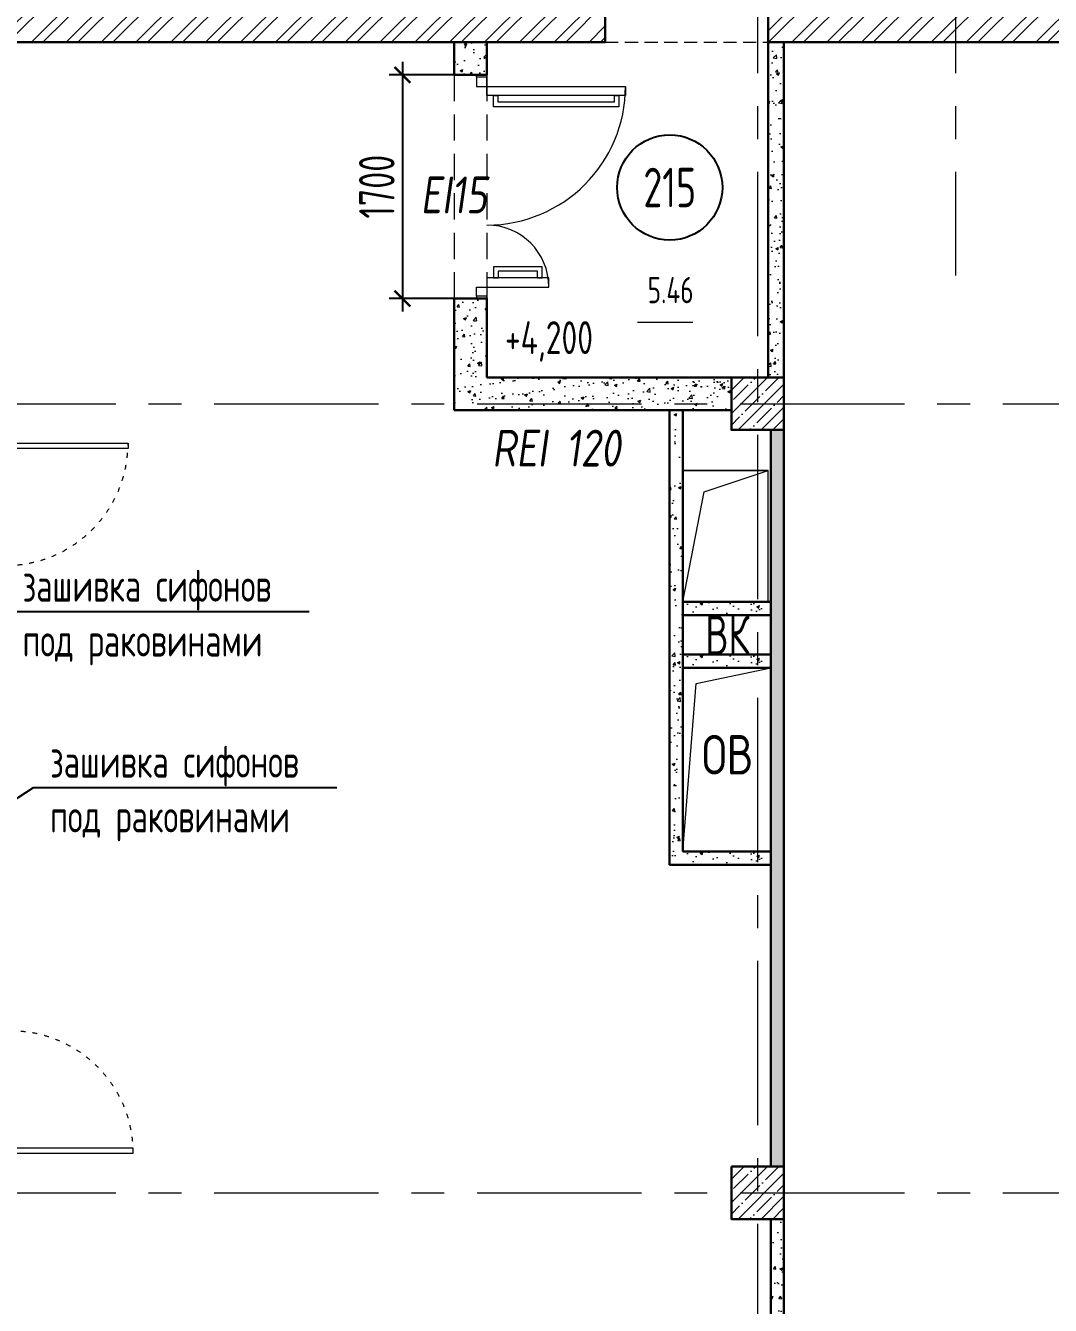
# Model space of a CAD drawing. Header units: millimetres. Extents: x -354900 to 8840672, y 0 to 292181.
# Drawn here: x -52865 to -45068, y 117744 to 127476 of the extents above; entities that cross this region are included whole.
import ezdxf
from ezdxf import colors
from ezdxf.entities.mleader import LeaderData, LeaderLine
from ezdxf.enums import TextEntityAlignment as Align
from ezdxf.math import Vec2, Vec3

# ---------------------------------------------------------------- set-up
doc = ezdxf.new("R2010")
doc.units = ezdxf.units.MM
doc.header["$MEASUREMENT"] = 0
for name, pattern in [('ACAD_ISO03W100', [30, 12, -18]), ('ADSK_Штриховая_ш2 п1', [3, 2, -1]), ('CENTER', [2, 1.25, -0.25, 0.25, -0.25]), ('HIDDEN', [6, 4, -2])]:
    doc.linetypes.add(name, pattern=pattern)
doc.layers.get('0').update_dxf_attribs({"color": 250, "lineweight": 9})
for name, color, linetype, lineweight in [('АР_Выноски АПР', 7, 'Continuous', 5), ('АР_Двери', 5, 'Continuous', 18), ('АР_Колонны', 5, 'Continuous', 30), ('АР_Колонны Штрих', 250, 'Continuous', 5), ('АР_Маркер экспликации', 239, 'Continuous', 13), ('АР_Номер помещения', 1, 'Continuous', 25), ('АР_Оси', 193, 'Continuous', 9), ('АР_Отметки', 250, 'Continuous', 15), ('АР_Перегородки газоблок', 165, 'Continuous', 30), ('АР_Перегородки газоблок_Штрих', 165, 'Continuous', 5), ('АР_Помещения_площадь', 19, 'Continuous', 9), ('АР_Размеры дверей', 15, 'Continuous', 0), ('АР_Сущ Несущая стена', 202, 'Continuous', 30), ('АР_тонкая линия', 250, 'Continuous', 0), ('АР_Штриховка кирпич', 250, 'Continuous', 9), ('перекр 0.3', 181, 'Continuous', 30), ('Эвакуация', 7, 'Continuous', 9)]:
    doc.layers.add(name, color=color, linetype=linetype, lineweight=lineweight)
doc.layers.add('АР_Отверстия', color=251, linetype='Continuous')
doc.layers.add('АР_ПБ_Двери', color=7, linetype='Continuous', lineweight=15, true_color=0xdb0000)
doc.styles.add('ICOCPEUR', font='isocpeur.ttf')
doc.styles.add('ISOCPEUR', font='isocpeur.ttf', dxfattribs={"width": 0.7})
doc.styles.get("Standard").update_dxf_attribs({"font": 'isocpeur.ttf'})
doc.styles.add('Архитект', font='isocpeur.ttf', dxfattribs={"width": 0.8, "oblique": 8})
doc.dimstyles.new('R_100', dxfattribs={"dimtxt": 270, "dimasz": 120, "dimexe": 100, "dimexo": 0, "dimgap": 60, "dimtad": 1, "dimdec": 0, "dimrnd": 5, "dimzin": 0, "dimdsep": 46, "dimtxsty": 'ISOCPEUR', "dimblk": 'ARCHTICK', "dimcen": 0, "dimdle": 100, "dimclrd": 256, "dimclre": 256, "dimclrt": 256, "dimadec": 0, "dimazin": 0, "dimtfac": 2, "dimtdec": 0, "dimtofl": 0, "dimtmove": 1, "dimatfit": 3, "dimfxl": 1, "dimtvp": 3, "dimtolj": 1, "dimtzin": 0, "dimarcsym": 0})
pattern_1 = [(50, (0, 0), (215.17805, -18.82564), [22.5, -247.5]), (355, (0, 0), (-41.6254, 225.65764), [18, -198]), (100.45144, (17.93, -1.57), (173.55265, 206.832), [19.12206, -210.34263]), (46.1842, (0, 60), (320.1724, -49.6558), [33.75, -371.25]), (96.63564, (26.68, 55.86), (280.3986, 292.2356), [28.6831, -315.5141]), (351.18416, (0, 60), (280.3986, 292.2356), [27, -297]), (21, (30, 45), (179.07212, -120.78567), [22.5, -247.5]), (326, (30, 45), (72.9946, 217.545), [18, -198]), (71.45144, (44.92, 34.93), (252.0667, 96.75935), [19.12206, -210.34263]), (37.5, (0, 0), (3.647957, 99.868156), [0, -195.6, 0, -201, 0, -198.75]), (7.5, (0, 0), (78.92086, 118.32351), [0, -114.6, 0, -191.1, 0, -75.75]), (327.5, (-66.9, 0), (160.14673, -6.76646), [0, -75, 0, -234, 0, -310.5]), (317.5, (-96.9, 0), (174.95585, 30.0315), [0, -97.5, 0, -155.4, 0, -220.5])]

# ---------------------------------------------------------------- blocks, each defined once
blk = doc.blocks.new('*U498')
for points in [[(0, 0), (0, -80), (55, -80), (55, 0), (0, 0)], [(55, -80), (55, 0), (115, 0), (115, -40), (100, -40), (100, -80), (55, -80)], [(1075, -80), (1075, 0), (1015, 0), (1015, -40), (1030, -40), (1030, -80), (1075, -80)], [(1130, 0), (1130, -80), (1075, -80), (1075, 0), (1130, 0)]]:
    blk.add_lwpolyline(points)
blk.add_lwpolyline([(100, -80), (100, -1010), (140, -1010), (140, -80)], close=True)
at = {"linetype": 'ACAD_ISO03W100', "ltscale": 3}
blk.add_arc((100, -80), 930, 270, 0, dxfattribs=at)
blk = doc.blocks.new('*U453')
for points in [[(-55, -80), (-55, 0), (-115, 0), (-115, -40), (-100, -40), (-100, -80), (-55, -80)], [(0, 0), (0, -80), (-55, -80), (-55, 0), (0, 0)], [(-1130, 0), (-1130, -80), (-1075, -80), (-1075, 0), (-1130, 0)], [(-1075, -80), (-1075, 0), (-1015, 0), (-1015, -40), (-1030, -40), (-1030, -80), (-1075, -80)]]:
    blk.add_lwpolyline(points)
blk.add_lwpolyline([(-100, -80), (-100, -1010), (-140, -1010), (-140, -80)], close=True)
at = {"linetype": 'ACAD_ISO03W100', "ltscale": 3}
blk.add_arc((-100, -80), 930, 180, 270, dxfattribs=at)
blk = doc.blocks.new('*U27')
at = {"layer": 'АР_Номер помещения', "color": 7}
blk.add_circle((-18458.7, 2940.5), 400, dxfattribs=at)
at = {"layer": 'АР_Помещения_площадь', "color": 7}
blk.add_line((-18282.3, 1913.9), (-18704.7, 1913.9), dxfattribs=at)
at = {"color": 7, "style": 'ISOCPEUR', "width": 0.7, "flags": 1}
blk.add_attdef('КАТЕГОРИЯ', (-499.2, -2092.2), '', height=250, dxfattribs=at)
at = {"layer": 'АР_Номер помещения', "color": 7, "style": 'ISOCPEUR', "width": 0.7}
blk.add_attdef('НОМЕР_ПОМЕЩЕНИЯ', text='', height=300, dxfattribs=at).set_placement((-18458.7, 2940.5), align=Align.MIDDLE_CENTER)
at = {"layer": 'АР_Помещения_площадь', "color": 7, "style": 'ISOCPEUR', "width": 0.7}
blk.add_attdef('ПЛОЩАДЬ_ПОМЕЩЕНИЯ', text='', height=200, dxfattribs=at).set_placement((-18277.5, 2160.4), align=Align.MIDDLE_RIGHT)
at = {"layer": 'АР_Помещения_площадь', "color": 7, "lineweight": 30, "width": 0.7, "flags": 104}
blk.add_attdef('ИМЯ_ПОМЕЩЕНИЯ', text='', height=100, dxfattribs=at).set_placement((129.6, 1300.5), align=Align.MIDDLE_CENTER)
blk = doc.blocks.new('_ArchTick')
at = {"color": 0, "linetype": 'ByBlock', "const_width": 0.15}
blk.add_lwpolyline([(-0.5, -0.5), (0.5, 0.5)], dxfattribs=at)
blk = doc.blocks.new('*D229')
at = {"layer": 'АР_Размеры дверей', "lineweight": -2, "ltscale": 100, "transparency": 16777216}
for p, q in [((-49998.1, 127200.7), (-49998.1, 125300.7)), ((-49475.8, 127100.7), (-50098.1, 127100.7)), ((-49475.8, 125400.7), (-50098.1, 125400.7))]:
    blk.add_line(p, q, dxfattribs=at)
at = {"layer": 'АР_Размеры дверей', "lineweight": -2, "ltscale": 100, "transparency": 16777216, "xscale": 120, "yscale": 120, "zscale": 120}
for p, rotation in [((-49998.1, 127100.7), 90), ((-49998.1, 125400.7), 270)]:
    blk.add_blockref('_ArchTick', p, dxfattribs=dict(at, rotation=rotation))
at = {"layer": 'АР_Размеры дверей', "ltscale": 100, "transparency": 16777216, "insert": (-50193.1, 126250.7), "char_height": 270, "attachment_point": 5, "rotation": 90, "style": 'ISOCPEUR'}
blk.add_mtext('\\A1;1700', dxfattribs=at)
blk = doc.blocks.new('_DotSmall')
at = {"color": 0, "linetype": 'ByBlock', "const_width": 0.5}
blk.add_lwpolyline([(-0.0625, 0, 1), (0.0625, 0, 1)], format="xyb", close=True, dxfattribs=at)
blk = doc.blocks.new('1700-2')
for points in [[(80, 1600), (0, 1600), (0, 1583), (80, 1583), (80, 1600)], [(0, 1583), (80, 1583), (80, 1513), (50, 1513), (50, 1513), (0, 1513), (0, 1583)], [(-385.9, 1443.1), (-420.9, 1443.1), (-420.9, 1358.3), (-50, 1358.3), (-50, 1443.1), (-85, 1443.1)], [(-385.9, 1443.1), (-385.9, 1393.3), (-85, 1393.3), (-85, 1443.1)], [(-969.5, 56.9), (-1004.5, 56.9), (-1004.5, 141.7), (-50, 141.7), (-50, 56.9), (-85, 56.9)], [(-969.5, 56.9), (-969.5, 106.7), (-85, 106.7), (-85, 56.9)], [(0, -83), (80, -83), (80, -13), (50, -13), (50, -13), (0, -13), (0, -83)], [(80, -100), (0, -100), (0, -83), (80, -83), (80, -100)]]:
    blk.add_lwpolyline(points)
for points in [[(-471.3, 1443.1), (0, 1443.1), (0, 1513), (-471.3, 1513)], [(0, -13), (-1054.7, -13), (-1054.7, 56.9), (0, 56.9)]]:
    blk.add_lwpolyline(points, close=True)
for centre, radius, start, end in [((0, 1513), 471.3, 180, 270), ((0, -13), 1054.7, 90, 180)]:
    blk.add_arc(centre, radius, start, end)

msp = doc.modelspace()

# ---------------------------------------------------------------- hatches: boundary and pattern name
at = {"layer": 'АР_Колонны Штрих', "ltscale": 100}
h = msp.add_hatch(dxfattribs=at)
h.set_pattern_fill('ANSI35', color=256, scale=500)
h.set_pattern_definition([(45, (-1004547.86, 164672.16), (-88.388348, 88.388348), []), (45, (-1004459.47, 164672.16), (-88.388348, 88.388348), [156.25, -31.25, 0, -31.25])])
h.paths.add_polyline_path([(-47095.8, 124800.7), (-47495.8, 124800.7), (-47495.8, 124400.7), (-47095.8, 124400.7)])
h = msp.add_hatch(dxfattribs=at)
h.set_pattern_fill('ANSI35', color=256, scale=500)
h.set_pattern_definition([(45, (-1004547.86, 158672.16), (-88.388348, 88.388348), []), (45, (-1004459.47, 158672.16), (-88.388348, 88.388348), [156.25, -31.25, 0, -31.25])])
h.paths.add_polyline_path([(-47095.8, 118800.7), (-47495.8, 118800.7), (-47495.8, 118400.7), (-47095.8, 118400.7)])
at = {"layer": 'АР_Перегородки газоблок_Штрих', "ltscale": 100}
h = msp.add_hatch(dxfattribs=at)
h.set_pattern_fill('AR-CONC', color=256, scale=30)
h.set_pattern_definition(pattern_1)
h.paths.add_polyline_path([(-49356, 127350.7), (-49605.8, 127350.7), (-49605.8, 127341.2), (-49356, 127350.7), (-49355.8, 127100.7), (-49356, 127350.7), (-49605.8, 127341.2), (-49605.8, 127100.7), (-49355.8, 127100.7)])
h = msp.add_hatch(dxfattribs=at)
h.set_pattern_fill('AR-CONC', color=256, scale=30)
h.set_pattern_definition(pattern_1)
h.paths.add_polyline_path([(-47096, 127350.7), (-47216, 127350.7), (-47216, 127350.7), (-47096, 127350.7), (-47096, 125498.9), (-47096, 127350.7), (-47216, 127350.7), (-47215.8, 124800.7), (-47095.8, 124800.7)])
h = msp.add_hatch(dxfattribs=at)
h.set_pattern_fill('AR-CONC', color=256, scale=30)
h.set_pattern_definition(pattern_1)
h.paths.add_polyline_path([(-49356, 125400.7), (-49476, 125400.7), (-49605.8, 125400.7), (-49356, 125400.7), (-49355.8, 125150.7), (-49356, 125400.7), (-49605.8, 125400.7), (-49605.8, 124550.7), (-47495.8, 124550.7), (-47495.8, 124800.7), (-49355.8, 124800.7)])
h = msp.add_hatch(dxfattribs=at)
h.set_pattern_fill('AR-CONC', color=256, scale=30)
h.set_pattern_definition([(50, (-135218.16, 1046.35), (215.17805, -18.82564), [22.5, -247.5]), (355, (-135218.16, 1046.35), (-41.6254, 225.65764), [18, -198]), (100.45144, (-135200.22, 1044.78), (173.55265, 206.832), [19.12206, -210.34263]), (46.1842, (-135218.16, 1106.35), (320.1724, -49.6558), [33.75, -371.25]), (96.63564, (-135191.47, 1102.2), (280.3986, 292.2356), [28.6831, -315.5141]), (351.18416, (-135218.16, 1106.35), (280.3986, 292.2356), [27, -297]), (21, (-135188.16, 1091.35), (179.07212, -120.78567), [22.5, -247.5]), (326, (-135188.16, 1091.35), (72.9946, 217.545), [18, -198]), (71.45144, (-135173.23, 1081.28), (252.0667, 96.75935), [19.12206, -210.34263]), (37.5, (-135218.156, 1046.35), (3.647957, 99.868156), [0, -195.6, 0, -201, 0, -198.75]), (7.5, (-135218.16, 1046.35), (78.92086, 118.32351), [0, -114.6, 0, -191.1, 0, -75.75]), (327.5, (-135285.06, 1046.35), (160.14673, -6.76646), [0, -75, 0, -234, 0, -310.5]), (317.5, (-135315.06, 1046.35), (174.95585, 30.0315), [0, -97.5, 0, -155.4, 0, -220.5])])
h.paths.add_polyline_path([(-47495.8, 124800.7), (-47865.8, 124800.7), (-47865.8, 124680.7), (-47495.8, 124680.7)])
h = msp.add_hatch(dxfattribs=at)
h.set_pattern_fill('AR-CONC', color=256, scale=30)
h.set_pattern_definition([(50, (-134938.22, -2539.68), (215.17805, -18.82564), [22.5, -247.5]), (355, (-134938.22, -2539.68), (-41.6254, 225.65764), [18, -198]), (100.45144, (-134920.3, -2541.25), (173.55265, 206.832), [19.12206, -210.34263]), (46.1842, (-134938.22, -2479.68), (320.1724, -49.6558), [33.75, -371.25]), (96.63564, (-134911.54, -2483.82), (280.3986, 292.2356), [28.6831, -315.5141]), (351.18416, (-134938.22, -2479.68), (280.3986, 292.2356), [27, -297]), (21, (-134908.22, -2494.68), (179.07212, -120.78567), [22.5, -247.5]), (326, (-134908.22, -2494.68), (72.9946, 217.545), [18, -198]), (71.45144, (-134893.3, -2504.75), (252.0667, 96.75935), [19.12206, -210.34263]), (37.5, (-134938.22, -2539.68), (3.647957, 99.868156), [0, -195.6, 0, -201, 0, -198.75]), (7.5, (-134938.22, -2539.68), (78.92086, 118.32351), [0, -114.6, 0, -191.1, 0, -75.75]), (327.5, (-135005.12, -2539.68), (160.14673, -6.76646), [0, -75, 0, -234, 0, -310.5]), (317.5, (-135035.12, -2539.68), (174.95585, 30.0315), [0, -97.5, 0, -155.4, 0, -220.5])])
h.paths.add_polyline_path([(-47215.8, 121194.6), (-47865.8, 121194.6), (-47865.8, 124550.7), (-47965.8, 124550.7), (-47965.8, 121094.6), (-47215.8, 121094.6)])
h = msp.add_hatch(dxfattribs=at)
h.set_pattern_fill('AR-CONC', color=256, scale=30)
h.set_pattern_definition([(50, (5880, 1130), (215.17805, -18.82564), [22.5, -247.5]), (355, (5880, 1130), (-41.6254, 225.65764), [18, -198]), (100.45144, (5897.93, 1128.43), (173.55265, 206.832), [19.12206, -210.34263]), (46.1842, (5880, 1190), (320.1724, -49.6558), [33.75, -371.25]), (96.63564, (5906.68, 1185.86), (280.3986, 292.2356), [28.6831, -315.5141]), (351.18416, (5880, 1190), (280.3986, 292.2356), [27, -297]), (21, (5910, 1175), (179.07212, -120.78567), [22.5, -247.5]), (326, (5910, 1175), (72.9946, 217.545), [18, -198]), (71.45144, (5924.92, 1164.93), (252.0667, 96.75935), [19.12206, -210.34263]), (37.5, (5880, 1130), (3.647957, 99.868156), [0, -195.6, 0, -201, 0, -198.75]), (7.5, (5880, 1130), (78.92086, 118.32351), [0, -114.6, 0, -191.1, 0, -75.75]), (327.5, (5813.1, 1130), (160.14673, -6.76646), [0, -75, 0, -234, 0, -310.5]), (317.5, (5783.1, 1130), (174.95585, 30.0315), [0, -97.5, 0, -155.4, 0, -220.5])])
h.paths.add_polyline_path([(-47195.9, 118800.7), (-47195.9, 124400.7), (-47095.8, 124400.7), (-47095.8, 118800.7)])
h = msp.add_hatch(dxfattribs=at)
h.set_pattern_fill('AR-CONC', color=256, scale=30)
h.set_pattern_definition([(50, (-134938.22, -641.58), (215.17805, -18.82564), [22.5, -247.5]), (355, (-134938.22, -641.58), (-41.6254, 225.65764), [18, -198]), (100.45144, (-134920.3, -643.15), (173.55265, 206.832), [19.12206, -210.34263]), (46.1842, (-134938.22, -581.58), (320.1724, -49.6558), [33.75, -371.25]), (96.63564, (-134911.54, -585.72), (280.3986, 292.2356), [28.6831, -315.5141]), (351.18416, (-134938.22, -581.58), (280.3986, 292.2356), [27, -297]), (21, (-134908.22, -596.58), (179.07212, -120.78567), [22.5, -247.5]), (326, (-134908.22, -596.58), (72.9946, 217.545), [18, -198]), (71.45144, (-134893.3, -606.65), (252.0667, 96.75935), [19.12206, -210.34263]), (37.5, (-134938.22, -641.58), (3.647957, 99.868156), [0, -195.6, 0, -201, 0, -198.75]), (7.5, (-134938.22, -641.58), (78.92086, 118.32351), [0, -114.6, 0, -191.1, 0, -75.75]), (327.5, (-135005.12, -641.58), (160.14673, -6.76646), [0, -75, 0, -234, 0, -310.5]), (317.5, (-135035.12, -641.58), (174.95585, 30.0315), [0, -97.5, 0, -155.4, 0, -220.5])])
h.paths.add_polyline_path([(-47195.9, 123092.8), (-47865.8, 123092.8), (-47865.8, 122992.8), (-47195.9, 122992.8)])
h = msp.add_hatch(dxfattribs=at)
h.set_pattern_fill('AR-CONC', color=256, scale=30)
h.set_pattern_definition([(50, (-134938.22, -1041.58), (215.17805, -18.82564), [22.5, -247.5]), (355, (-134938.22, -1041.58), (-41.6254, 225.65764), [18, -198]), (100.45144, (-134920.3, -1043.15), (173.55265, 206.832), [19.12206, -210.34263]), (46.1842, (-134938.22, -981.58), (320.1724, -49.6558), [33.75, -371.25]), (96.63564, (-134911.54, -985.72), (280.3986, 292.2356), [28.6831, -315.5141]), (351.18416, (-134938.22, -981.58), (280.3986, 292.2356), [27, -297]), (21, (-134908.22, -996.58), (179.07212, -120.78567), [22.5, -247.5]), (326, (-134908.22, -996.58), (72.9946, 217.545), [18, -198]), (71.45144, (-134893.3, -1006.65), (252.0667, 96.75935), [19.12206, -210.34263]), (37.5, (-134938.22, -1041.58), (3.647957, 99.868156), [0, -195.6, 0, -201, 0, -198.75]), (7.5, (-134938.22, -1041.58), (78.92086, 118.32351), [0, -114.6, 0, -191.1, 0, -75.75]), (327.5, (-135005.12, -1041.58), (160.14673, -6.76646), [0, -75, 0, -234, 0, -310.5]), (317.5, (-135035.12, -1041.58), (174.95585, 30.0315), [0, -97.5, 0, -155.4, 0, -220.5])])
h.paths.add_polyline_path([(-47195.9, 122692.8), (-47865.8, 122692.8), (-47865.8, 122592.8), (-47195.9, 122592.8)])
h = msp.add_hatch(dxfattribs=at)
h.set_pattern_fill('AR-CONC', color=256, scale=30)
h.set_pattern_definition(pattern_1)
h.paths.add_polyline_path([(-47095.8, 118400.7), (-47195.8, 118400.7), (-47195.8, 115850.7), (-47095.8, 115850.7)])
at = {"layer": 'АР_Штриховка кирпич', "ltscale": 100}
h = msp.add_hatch(dxfattribs=at)
h.set_pattern_fill('ANSI32', color=256, scale=500)
h.set_pattern_definition([(45, (-1028675.4, 164426.86), (-132.58252, 132.58252), []), (45, (-1028587.02, 164426.86), (-132.58252, 132.58252), [])])
h.paths.add_polyline_path([(-47870.8, 131370.7), (-53555.8, 131370.7), (-53555.8, 127860.7), (-54055.8, 127860.7), (-54055.8, 127350.7), (-48455.8, 127350.7), (-48455.8, 127860.7), (-53045.8, 127860.7), (-53045.8, 130860.7), (-47870.8, 130860.7)])
h = msp.add_hatch(dxfattribs=at)
h.set_pattern_fill('ANSI32', color=256, scale=500)
h.set_pattern_definition([(45, (-1036678.38, 164426.86), (-132.58252, 132.58252), []), (45, (-1036590, 164426.86), (-132.58252, 132.58252), [])])
h.paths.add_polyline_path([(-43938.8, 128908.6), (-43975.9, 128908.6)])
h.paths.add_polyline_path([(-44815.8, 127350.7), (-44815.8, 127741.8), (-44750.8, 127741.8), (-44750.8, 127860.7), (-45535.8, 127860.7), (-45535.8, 131370.7), (-46560.8, 131370.7), (-46560.8, 130860.7), (-46045.8, 130860.7), (-46045.8, 127860.7), (-47215.8, 127860.7), (-47215.8, 127350.7)])
h.paths.add_polyline_path([(-42395.8, 127741.8), (-42395.8, 127350.7), (-40195.8, 127350.7), (-40195.8, 127860.7), (-42460.8, 127860.7), (-42460.8, 127741.8)])

# ---------------------------------------------------------------- linework, layer by layer
at = {"layer": 'АР_Колонны', "ltscale": 100}
for points in [[(-47495.8, 124800.7), (-47095.8, 124800.7), (-47095.8, 124400.7), (-47495.8, 124400.7)], [(-47495.8, 118800.7), (-47095.8, 118800.7), (-47095.8, 118400.7), (-47495.8, 118400.7)]]:
    msp.add_lwpolyline(points, close=True, dxfattribs=at)
at = {"layer": 'АР_Оси', "linetype": 'CENTER', "ltscale": 1000}
for p, q in [((-47295.8, 134363.2), (-47295.8, 78630.8)), ((-45790.8, 134363.2), (-45790.8, 125575.6)), ((-89429.5, 124600.7), (-6251.1, 124600.7)), ((-89429.5, 124600.7), (-6251.1, 124600.7)), ((-89429.5, 118600.7), (-6251.1, 118600.7))]:
    msp.add_line(p, q, dxfattribs=at)
at = {"layer": 'АР_Перегородки газоблок', "ltscale": 100}
for p, q in [((-49605.8, 127100.7), (-49605.8, 127350.7)), ((-49605.8, 124550.7), (-49605.8, 125400.7)), ((-47495.8, 124550.7), (-49605.8, 124550.7)), ((-47965.8, 124550.7), (-47965.8, 121094.6)), ((-47865.8, 124550.7), (-47865.8, 121194.6)), ((-47195.9, 118800.7), (-47195.9, 124400.7)), ((-47095.8, 124400.7), (-47095.8, 118800.7)), ((-47865.8, 123092.8), (-47195.9, 123092.8)), ((-47195.9, 122992.8), (-47865.8, 122992.8)), ((-47195.9, 122692.8), (-47865.8, 122692.8)), ((-47865.8, 121194.6), (-47195.9, 121194.6)), ((-47195.9, 121094.6), (-47965.8, 121094.6)), ((-47195.8, 118400.7), (-47195.8, 115850.7))]:
    msp.add_line(p, q, dxfattribs=at)
for points in [[(-49355.8, 127100.7), (-49355.8, 127350.7)], [(-47215.8, 124800.7), (-47215.8, 127350.7)], [(-47095.8, 124800.7), (-47095.8, 127350.7)], [(-49355.8, 127100.7), (-49605.8, 127100.7)], [(-49355.8, 125400.7), (-49605.8, 125400.7)], [(-49355.8, 124800.7), (-49355.8, 125400.7)], [(-47495.8, 124800.7), (-49355.8, 124800.7)], [(-47195.9, 122592.8), (-47865.8, 122592.8)], [(-47095.8, 118400.7), (-47095.8, 115850.7)]]:
    msp.add_lwpolyline(points, dxfattribs=at)
at = {"layer": 'АР_Сущ Несущая стена', "ltscale": 100}
for p, q in [((-48455.8, 127860.7), (-48455.8, 127350.7)), ((-47215.8, 127860.7), (-47215.8, 127350.7)), ((-54055.8, 127350.7), (-48455.8, 127350.7)), ((-47215.8, 127350.7), (-44815.8, 127350.7))]:
    msp.add_line(p, q, dxfattribs=at)
at = {"layer": 'АР_тонкая линия', "linetype": 'ADSK_Штриховая_ш2 п1', "ltscale": 50}
msp.add_line((-48455.8, 127350.7), (-47215.8, 127350.7), dxfattribs=at)
at = {"layer": 'АР_тонкая линия', "ltscale": 100}
for p, q in [((-47763.8, 122473.5), (-47195.9, 122592.8)), ((-47865.8, 121194.6), (-47763.8, 122473.5))]:
    msp.add_line(p, q, dxfattribs=at)
at = {"layer": 'перекр 0.3', "color": 7, "linetype": 'HIDDEN', "lineweight": 5, "ltscale": 50}
for p, q in [((-49605.8, 127100.7), (-49605.8, 125400.7)), ((-49355.8, 127100.7), (-49355.8, 125400.7))]:
    msp.add_line(p, q, dxfattribs=at)
at = {"layer": 'Эвакуация', "lineweight": 18}
for p, q in [((-47215.8, 124092.8), (-47865.8, 124092.8)), ((-47215.8, 124092.8), (-47865.8, 124092.8)), ((-47703.3, 123930.3), (-47215.8, 124092.8)), ((-47215.8, 123092.8), (-47215.8, 124092.8)), ((-47865.8, 124035.6), (-47865.8, 123035.6)), ((-47865.8, 124035.6), (-47865.8, 123035.6)), ((-47865.8, 123092.8), (-47703.3, 123930.3))]:
    msp.add_line(p, q, dxfattribs=at)
at = {"layer": 'Эвакуация'}
for p, q in [((-47865.8, 124092.8), (-47215.8, 124092.8)), ((-47865.8, 123035.6), (-47865.8, 124035.6)), ((-47215.8, 123092.8), (-47865.8, 123092.8))]:
    msp.add_line(p, q, dxfattribs=at)

# ---------------------------------------------------------------- block references
at = {"layer": 'АР_Двери', "lineweight": 30, "ltscale": 100, "rotation": 180}
msp.add_blockref('1700-2', (-49355.8, 127000.7), dxfattribs=at)
at = {"layer": 'АР_Двери', "rotation": 90.00000000000001}
for name, p in [('*U453', (-53095.8, 124400.7)), ('*U498', (-53055.8, 118800.7))]:
    msp.add_blockref(name, p, dxfattribs=at)
at = {"layer": 'АР_Маркер экспликации'}
ref = msp.add_blockref('*U27', (-29505.7, 123304), dxfattribs=at)
ref.add_attrib('НОМЕР_ПОМЕЩЕНИЯ', '215', dxfattribs={"layer": 'АР_Номер помещения', "color": 7, "height": 300, "style": 'ISOCPEUR', "width": 0.7}).set_placement((-47964.4, 126244.5), align=Align.MIDDLE_CENTER)
ref.add_attrib('ПЛОЩАДЬ_ПОМЕЩЕНИЯ', '5.46', dxfattribs={"layer": 'АР_Помещения_площадь', "color": 7, "height": 200, "style": 'ISOCPEUR', "width": 0.7}).set_placement((-47783.1, 125464.4), align=Align.MIDDLE_RIGHT)

# ---------------------------------------------------------------- texts
at = {"layer": 'АР_Отверстия', "ltscale": 100, "char_height": 300, "attachment_point": 5, "line_spacing_factor": 0.7, "style": 'ICOCPEUR'}
for s, insert in [('\\A1;{\\W0.7;ВК}', (-47526.1, 122840.2)), ('\\A1;{\\W0.8;ОВ}', (-47524.9, 121931.1))]:
    msp.add_mtext(s, dxfattribs=dict(at, insert=insert))
at = {"layer": 'АР_ПБ_Двери', "lineweight": 35, "style": 'Архитект', "oblique": 8, "width": 0.8}
for s, p in [('EI15', (-49860.2, 126048.2)), ('REI 120', (-49316.7, 124122.6))]:
    msp.add_text(s, height=280, dxfattribs=at).set_placement(p)

# ---------------------------------------------------------------- dimensions: what is measured, and where the dimension line sits
at = {"layer": 'АР_Размеры дверей', "ltscale": 100}
dim = msp.add_linear_dim(base=(-49998.1, 125400.7), p1=(-49475.8, 127100.7), p2=(-49475.8, 125400.7), angle=90, dimstyle='R_100', override={"dimpost": '\\X', "dimfxl": 300, "dimarcsym": 1}, dxfattribs=at)
dim.commit()
dim.dimension.update_dxf_attribs({"geometry": '*D229', "text_midpoint": (-50193.1, 126250.7)})

# ---------------------------------------------------------------- leaders
at = {"layer": 'АР_Выноски АПР'}
ml = msp.add_multileader_mtext('Standard', dxfattribs=at)
ml.set_content('зашивка сифонов \\Pпод раковинами', color=256, style='ISOCPEUR')
ml.set_leader_properties()
ml.build(insert=Vec2(0, 0))
ml.multileader.update_dxf_attribs({"text_left_attachment_type": 6, "text_right_attachment_type": 6, "dogleg_length": 100, "arrow_head_size": 250})
ctx = ml.context
ctx.base_point, ctx.char_height, ctx.arrow_head_size, ctx.landing_gap_size, ctx.plane_origin = Vec3(-52913.3, 123019.6), 250, 250, 25, Vec3(-47499.6, 132867.4)
ctx.left_attachment, ctx.right_attachment = 6, 6
notes = []
notes.append((ctx, [(0, (1, 1, 0), (-53013.3, 123019.6), (1, 0), 100, [(2, [(-53991.3, 122390.7)], 0, [])])]))
ctx.mtext.insert, ctx.mtext.width, ctx.mtext.defined_height, ctx.mtext.flow_direction = Vec3(-52888.3, 123344.6), 4200.765, 12.2, 5
ml = msp.add_multileader_mtext('Standard', dxfattribs=at)
ml.set_content('зашивка сифонов \\Pпод раковинами', color=256, style='ISOCPEUR')
ml.set_leader_properties()
ml.build(insert=Vec2(0, 0))
ml.multileader.update_dxf_attribs({"text_left_attachment_type": 6, "text_right_attachment_type": 6, "dogleg_length": 100, "arrow_head_size": 250})
ctx = ml.context
ctx.base_point, ctx.char_height, ctx.arrow_head_size, ctx.landing_gap_size, ctx.plane_origin = Vec3(-52703.8, 121682), 250, 250, 25, Vec3(-47290.1, 131529.8)
ctx.left_attachment, ctx.right_attachment = 6, 6
notes.append((ctx, [(0, (1, 1, 0), (-52803.8, 121682), (1, 0), 100, [(2, [(-53781.8, 121053.1)], 0, [])])]))
ctx.mtext.insert, ctx.mtext.width, ctx.mtext.defined_height, ctx.mtext.flow_direction = Vec3(-52678.8, 122007), 4200.765, 12.2, 5
at = {"layer": 'АР_Отметки'}
ml = msp.add_multileader_mtext('Standard', dxfattribs=at)
ml.set_content('Л.4', color=256, style='ISOCPEUR')
ml.set_leader_properties(color=256, linetype='Continuous', lineweight=-1)
ml.set_arrow_properties(name='DOTSMALL')
ml.build(insert=Vec2(0, 0))
ml.multileader.update_dxf_attribs({"has_text_frame": 1, "text_left_attachment_type": 4, "text_right_attachment_type": 4, "dogleg_length": 100, "arrow_head_size": 180})
ctx = ml.context
ctx.base_point, ctx.char_height, ctx.arrow_head_size, ctx.landing_gap_size, ctx.plane_origin = Vec3(-52760.7, 130115.2), 250, 180, 50, Vec3(-24642.2, 117978.5)
ctx.left_attachment, ctx.right_attachment = 4, 4
notes.append((ctx, [(0, (0, 0, 0), (0, 0), (1, 0), 1, [])]))
ctx.mtext.insert, ctx.mtext.width, ctx.mtext.line_spacing_style, ctx.mtext.flow_direction = Vec3(-52710.7, 130448.6), 852.697, 2, 5
ml = msp.add_multileader_mtext('Standard', dxfattribs=at)
ml.set_content('+4,200', color=256, style='ISOCPEUR')
ml.set_leader_properties(color=256, linetype='Continuous', lineweight=-1)
ml.set_arrow_properties(name='DOTSMALL')
ml.build(insert=Vec2(0, 0))
ml.multileader.update_dxf_attribs({"has_text_frame": 1, "text_left_attachment_type": 4, "text_right_attachment_type": 4, "dogleg_length": 100, "arrow_head_size": 180})
ctx = ml.context
ctx.base_point, ctx.char_height, ctx.arrow_head_size, ctx.landing_gap_size, ctx.plane_origin = Vec3(-47106.7, 128735), 250, 180, 50, Vec3(-47188.1, 127467.4)
ctx.left_attachment, ctx.right_attachment = 4, 4
notes.append((ctx, [(0, (0, 0, 0), (0, 0), (1, 0), 1, [])]))
ctx.mtext.insert, ctx.mtext.width, ctx.mtext.line_spacing_style, ctx.mtext.flow_direction = Vec3(-47056.7, 129068.3), 852.697, 2, 5
ml = msp.add_multileader_mtext('Standard', dxfattribs=at)
ml.set_content('+2,850', color=256, style='ISOCPEUR')
ml.set_leader_properties(color=256, linetype='Continuous', lineweight=-1)
ml.set_arrow_properties(name='DOTSMALL')
ml.build(insert=Vec2(0, 0))
ml.multileader.update_dxf_attribs({"has_text_frame": 1, "text_left_attachment_type": 4, "text_right_attachment_type": 4, "dogleg_length": 100, "arrow_head_size": 180})
ctx = ml.context
ctx.base_point, ctx.char_height, ctx.arrow_head_size, ctx.landing_gap_size, ctx.plane_origin = Vec3(-52884.6, 128037.7), 250, 180, 50, Vec3(-52324.7, 128977)
ctx.left_attachment, ctx.right_attachment = 4, 4
notes.append((ctx, [(0, (0, 0, 0), (0, 0), (1, 0), 1, [])]))
ctx.mtext.insert, ctx.mtext.width, ctx.mtext.line_spacing_style, ctx.mtext.flow_direction = Vec3(-52834.6, 128371), 852.697, 2, 5
ml = msp.add_multileader_mtext('Standard', dxfattribs=at)
ml.set_content('+4,200', color=256, style='ISOCPEUR')
ml.set_leader_properties(color=256, linetype='Continuous', lineweight=-1)
ml.set_arrow_properties(name='DOTSMALL')
ml.build(insert=Vec2(0, 0))
ml.multileader.update_dxf_attribs({"has_text_frame": 1, "text_left_attachment_type": 4, "text_right_attachment_type": 4, "dogleg_length": 100, "arrow_head_size": 180})
ctx = ml.context
ctx.base_point, ctx.char_height, ctx.arrow_head_size, ctx.landing_gap_size, ctx.plane_origin = Vec3(-49268, 124894.3), 250, 180, 50, Vec3(-51033.3, 121415.2)
ctx.left_attachment, ctx.right_attachment = 4, 4
notes.append((ctx, [(0, (0, 0, 0), (0, 0), (1, 0), 1, [])]))
ctx.mtext.insert, ctx.mtext.width, ctx.mtext.line_spacing_style, ctx.mtext.flow_direction = Vec3(-49218, 125227.7), 852.697, 2, 5
for ctx, leaders in notes:
    for number, flags, end, landing, length, lines in leaders:
        leader = LeaderData()
        leader.index, (leader.has_last_leader_line, leader.has_dogleg_vector, leader.attachment_direction) = number, flags
        leader.last_leader_point, leader.dogleg_vector, leader.dogleg_length = Vec3(end), Vec3(landing), length
        for number, points, colour, breaks in lines:
            line = LeaderLine()
            line.index, line.vertices, line.color, line.breaks = number, Vec3.list(points), colors.encode_raw_color(colour), breaks
            leader.lines.append(line)
        ctx.leaders.append(leader)

doc.saveas('drawing.dxf')
